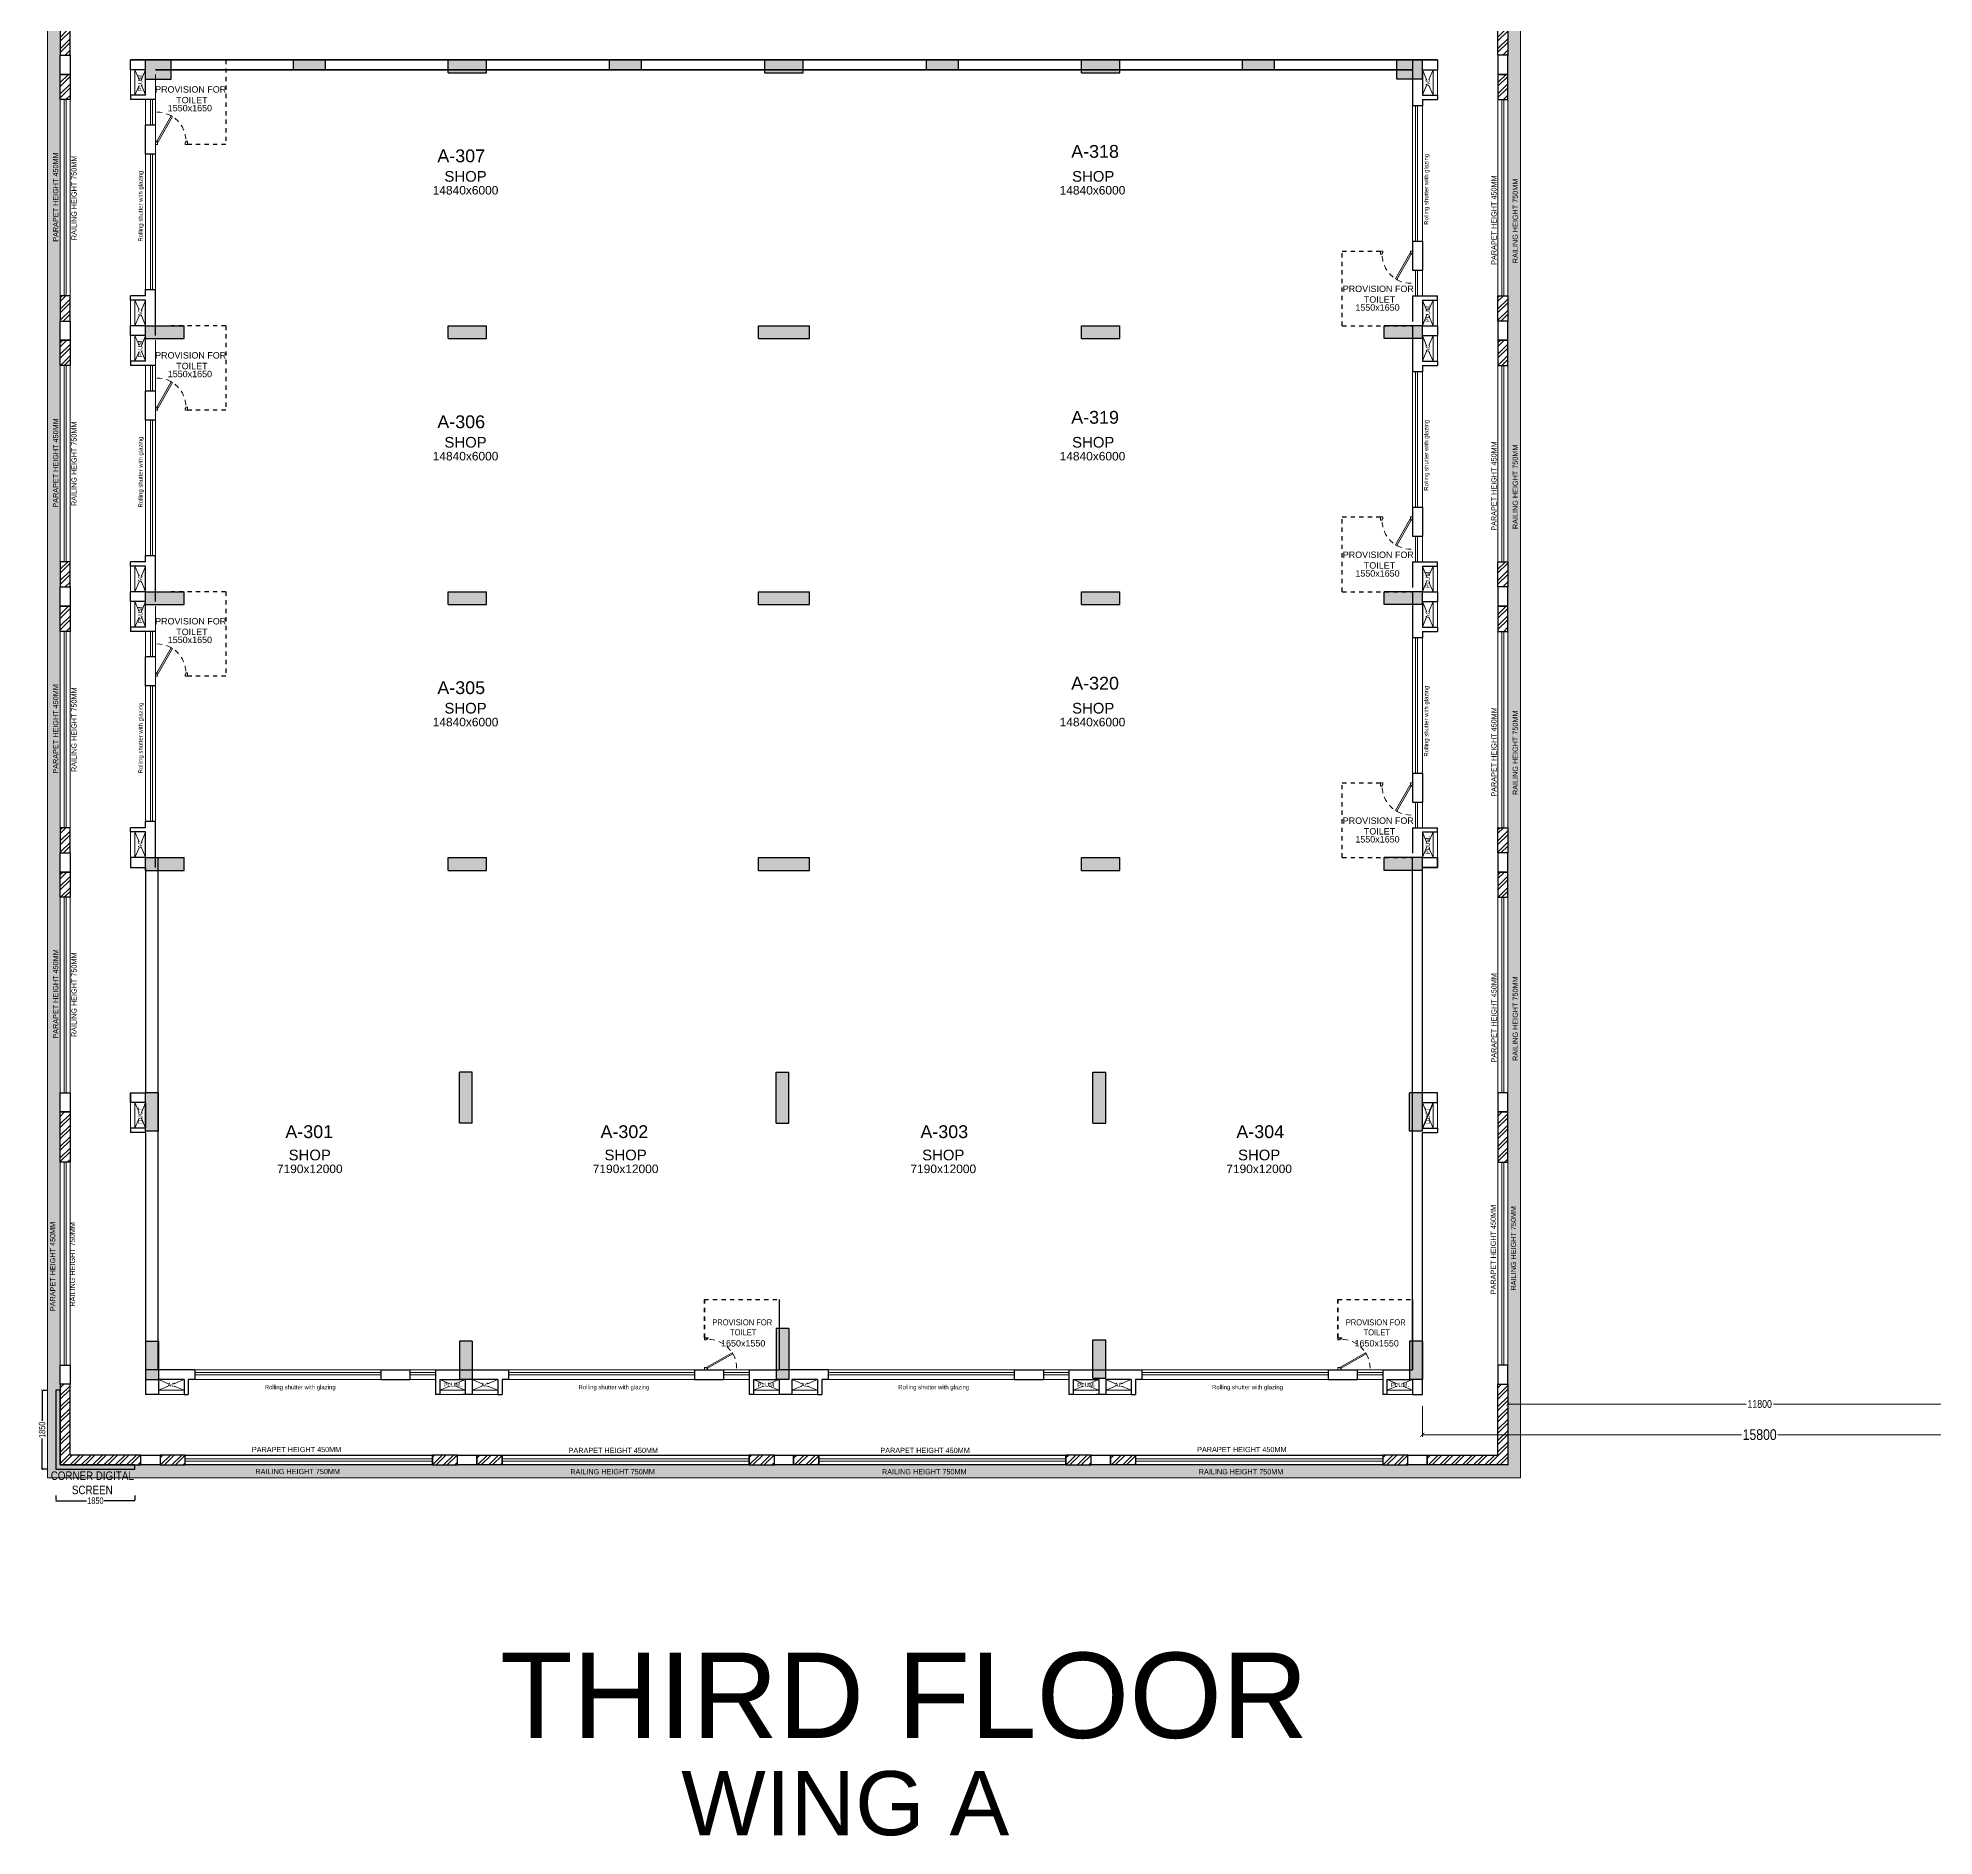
# Model space of a CAD drawing. Header units: metres. Extents: x 9819 to 10514, y 4405 to 4599.
# Drawn here: x 10377.17 to 10421.59, y 4507.94 to 4550.07 of the extents above; entities that cross this region are included whole.
import ezdxf
from ezdxf.enums import TextEntityAlignment as Align

# ---------------------------------------------------------------- set-up
doc = ezdxf.new("R2010")
doc.units = ezdxf.units.M
doc.header["$MEASUREMENT"] = 0
doc.header["$PDMODE"] = 35
doc.header["$PDSIZE"] = 0.3
for name, pattern in [('DASHED2', [0.375, 0.25, -0.125]), ('DOT2', [0.125, 0, -0.125]), ('HIDDEN', [0.375, 0.25, -0.125])]:
    doc.linetypes.add(name, pattern=pattern)
for name, color, linetype in [('A_COL. NO', 4, 'Continuous'), ('A_SIGNAGE', 171, 'Continuous'), ('STRU. COL.', 1, 'Continuous'), ('Text', 7, 'Continuous')]:
    doc.layers.add(name, color=color, linetype=linetype)
for name, color, linetype, lineweight in [('A_COMMENTS', 3, 'Continuous', 0), ('A_CONC', 1, 'Continuous', 30), ('A_DOOR-WIN', 23, 'Continuous', 9), ('A_DOTTED', 8, 'HIDDEN', 0), ('A_ELE 0.15', 252, 'Continuous', 15), ('A_EXT DIM', 7, 'Continuous', 5), ('A_GLAZE', 140, 'Continuous', 5), ('A_LEDGE', 252, 'Continuous', 15), ('A_SHOP NO.', 113, 'Continuous', 5), ('A_SILL 0.09', 9, 'Continuous', 9), ('A_SILL 0.25', 25, 'Continuous', 15), ('A_SILL 0.25-RefEdit0', 25, 'Continuous', 15), ('A_TEXT', 7, 'Continuous', 5), ('A_WALL', 7, 'Continuous', 30), ('A_Wall Hatch', 8, 'Continuous', 5), ('Doorline', 251, 'DASHED2', 13)]:
    doc.layers.add(name, color=color, linetype=linetype, lineweight=lineweight)
doc.layers.get('A_COL. NO').off()
doc.styles.add('A', font='ARIALN.TTF')
doc.styles.get("Standard").update_dxf_attribs({"font": 'arial.ttf'})
doc.dimstyles.new('DIM IN MM', dxfattribs={"dimtxt": 0.18, "dimasz": 0.075, "dimexe": 0.05, "dimexo": 0.05, "dimgap": 0.05, "dimtad": 0, "dimdec": 0, "dimlfac": 1000, "dimzin": 3, "dimdsep": 46, "dimtxsty": 'A', "dimblk1": 'ARCHTICK', "dimblk2": 'ARCHTICK', "dimsah": 1, "dimcen": 0, "dimclrd": 256, "dimclre": 256, "dimclrt": 256, "dimadec": 0, "dimazin": 0, "dimtfac": 1, "dimtdec": 0, "dimtofl": 0, "dimtmove": 1, "dimatfit": 3, "dimfxl": 1, "dimtolj": 1, "dimtzin": 0, "dimlwd": -1, "dimlwe": -1, "dimarcsym": 0})
doc.dimstyles.new('DIM IN MM LARGE', dxfattribs={"dimtxt": 0.25, "dimasz": 0.1, "dimexe": 0.05, "dimexo": 0.05, "dimgap": 0.05, "dimtad": 0, "dimdec": 0, "dimlfac": 1000, "dimzin": 3, "dimdsep": 46, "dimtxsty": 'A', "dimblk1": 'ARCHTICK', "dimblk2": 'ARCHTICK', "dimsah": 1, "dimcen": 0, "dimclrd": 256, "dimclre": 256, "dimclrt": 256, "dimadec": 0, "dimazin": 0, "dimtfac": 1, "dimtdec": 0, "dimtofl": 0, "dimtmove": 2, "dimatfit": 3, "dimfxl": 1, "dimtolj": 1, "dimtzin": 0, "dimlwd": -1, "dimlwe": -1, "dimarcsym": 0})
doc.dimstyles.new('DIM IN MM SMALL', dxfattribs={"dimtxt": 0.15, "dimasz": 0.05, "dimexe": 0.03, "dimexo": 0.03, "dimgap": 0.03, "dimtad": 0, "dimdec": 0, "dimlfac": 1000, "dimzin": 3, "dimdsep": 46, "dimtxsty": 'A', "dimblk": 'ARCHTICK', "dimcen": 0, "dimclrd": 256, "dimclre": 256, "dimclrt": 256, "dimadec": 0, "dimazin": 0, "dimtfac": 1, "dimtdec": 0, "dimtofl": 0, "dimtmove": 1, "dimatfit": 3, "dimfxl": 1, "dimtolj": 1, "dimtzin": 0, "dimlwd": -1, "dimlwe": -1, "dimarcsym": 0})

# ---------------------------------------------------------------- blocks, each defined once
blk = doc.blocks.new('D 750')
at = {"layer": 'A_DOOR-WIN'}
for points in [[(-0.372, 0.665), (-0.035, 0.075), (-0.063, 0.059), (-0.4, 0.649)], [(-0.75, 0.075), (-0.75, 0), (-0.7, 0), (-0.7, 0.043), (-0.715, 0.043), (-0.715, 0.075)], [(0, 0.075), (0, 0), (-0.05, 0), (-0.05, 0.043), (-0.035, 0.043), (-0.035, 0.075)]]:
    blk.add_lwpolyline(points, close=True, dxfattribs=at)
at = {"layer": 'Doorline', "ltscale": 0.5}
blk.add_arc((-0.035, 0.075), 0.68, 90, 180, dxfattribs=at)
blk = doc.blocks.new('Typical shops 3rd')
at = {"layer": 'A_DOOR-WIN'}
for p, q in [((30.095, -1.08), (30.095, -4.25)), ((30.145, -1.08), (30.145, -4.25)), ((0.465, -5.38), (0.465, -2.21)), ((0.515, -5.38), (0.515, -2.21))]:
    blk.add_line(p, q, dxfattribs=at)
at = {"layer": 'A_DOTTED'}
for p, q in [((0.1, -0.83), (0.35, -0.23)), ((0.1, -0.23), (0.35, -0.83)), ((30.51, -0.23), (30.26, -0.83)), ((30.51, -0.83), (30.26, -0.23)), ((0.1, -6.23), (0.35, -5.63)), ((0.1, -5.63), (0.35, -6.23)), ((30.51, -5.63), (30.26, -6.23)), ((30.51, -6.23), (30.26, -5.63))]:
    blk.add_line(p, q, dxfattribs=at)
at = {"layer": 'A_GLAZE'}
for p, q in [((0.465, -1.53), (0.465, -0.93)), ((0.515, -1.53), (0.515, -0.93)), ((30.095, -4.93), (30.095, -5.53)), ((30.145, -4.93), (30.145, -5.53))]:
    blk.add_line(p, q, dxfattribs=at)
at = {"layer": 'A_LEDGE'}
for p, q in [((0, -0.83), (0, -0.23)), ((0.1, -0.83), (0.1, -0.23)), ((30.51, -0.83), (30.51, -0.23)), ((30.61, -0.83), (30.61, -0.23)), ((0, -5.63), (0, -6.23)), ((0.1, -5.63), (0.1, -6.23)), ((30.51, -5.63), (30.51, -6.23)), ((30.61, -5.63), (30.61, -6.23))]:
    blk.add_line(p, q, dxfattribs=at)
at = {"layer": 'A_SILL 0.09'}
for p, q in [((0.58, -0.34), (0.58, -5.38)), ((0.35, -1.53), (0.35, -0.93)), ((30.03, -4.25), (30.03, -1.08)), ((30.26, -1.08), (30.26, -4.25)), ((0.35, -5.38), (0.35, -2.21)), ((30.26, -4.93), (30.26, -5.53))]:
    blk.add_line(p, q, dxfattribs=at)
at = {"layer": 'A_WALL'}
for p, q in [((0, -0.23), (0, 0)), ((30.03, 0), (30.03, -1.08)), ((30.61, 0), (30.61, -0.23)), ((0.35, -0.23), (0, -0.23)), ((0.35, -0.83), (0.35, -0.23)), ((30.26, -0.23), (30.61, -0.23)), ((30.26, -0.23), (30.26, -0.83)), ((0.35, -0.83), (0, -0.83)), ((0, -0.83), (0, -0.93)), ((30.26, -0.83), (30.61, -0.83)), ((30.61, -0.83), (30.61, -0.93)), ((0.58, -0.93), (0, -0.93)), ((30.26, -1.08), (30.03, -1.08)), ((30.26, -0.93), (30.61, -0.93)), ((30.26, -0.93), (30.26, -1.08)), ((0.35, -2.21), (0.35, -1.53)), ((0.58, -1.53), (0.35, -1.53)), ((0.58, -2.21), (0.35, -2.21)), ((30.03, -4.25), (30.03, -4.93)), ((30.03, -4.25), (30.26, -4.25)), ((30.26, -4.25), (30.26, -4.93)), ((30.03, -4.93), (30.26, -4.93)), ((0.35, -5.53), (0, -5.53)), ((0, -5.63), (0, -5.53)), ((0.35, -5.63), (0, -5.63)), ((0.35, -5.38), (0.58, -5.38)), ((0.35, -5.53), (0.35, -5.38)), ((0.35, -6.23), (0.35, -5.63)), ((0.58, -6.46), (0.58, -5.38)), ((30.03, -5.53), (30.61, -5.53)), ((30.03, -5.53), (30.03, -6.13)), ((30.26, -5.63), (30.26, -6.23)), ((30.26, -5.63), (30.61, -5.63)), ((30.61, -5.63), (30.61, -5.53)), ((0.35, -6.23), (0, -6.23)), ((30.26, -6.23), (30.61, -6.23))]:
    blk.add_line(p, q, dxfattribs=at)
at = {"layer": 'A_WALL', "color": 252, "linetype": 'DASHED2', "ltscale": 0.3, "true_color": 0x939598}
for p, q in [((2.23, 0), (0.95, 0)), ((28.38, -6.23), (30.03, -6.23))]:
    blk.add_line(p, q, dxfattribs=at)
for points in [[(2.23, 0), (2.23, -1.98), (1.33, -1.98)], [(28.38, -6.23), (28.38, -4.48), (29.28, -4.48)]]:
    blk.add_lwpolyline(points, dxfattribs=at)
at = {"layer": 'A_DOOR-WIN', "xscale": -1}
blk.add_blockref('D 750', (0.58, -1.98), dxfattribs=at)
at = {"layer": 'A_DOOR-WIN', "xscale": -1, "rotation": 180}
blk.add_blockref('D 750', (30.03, -4.48), dxfattribs=at)
at = {"layer": 'A_TEXT'}
for s, p in [('PLUM.', (0.274, -0.523)), ('AC', (30.436, -0.531)), ('Rolling shutter with glazing', (30.399, -3.034)), ('Rolling shutter with glazing', (0.282, -3.428)), ('PLUM.', (30.434, -5.936)), ('AC', (0.274, -5.923))]:
    blk.add_text(s, height=0.1, rotation=90, dxfattribs=at).set_placement(p, align=Align.CENTER)
for s, height, p in [('1550x1650', 0.15, (1.388, -1.205)), ('SHOP', 0.25, (7.845, -2.855)), ('SHOP', 0.25, (22.548, -2.855)), ('14840x6000', 0.2, (7.845, -3.155)), ('14840x6000', 0.2, (22.531, -3.155)), ('1550x1650', 0.15, (29.207, -5.877))]:
    blk.add_text(s, height=height, dxfattribs=at).set_placement(p, align=Align.CENTER)
at = {"layer": 'A_TEXT', "char_height": 0.15, "width": 1.97366, "attachment_point": 1}
for insert in [(0.419, -0.618), (28.239, -5.29)]:
    blk.add_mtext('\\pxqc;PROVISION FOR\\P TOILET ', dxfattribs=dict(at, insert=insert))
blk = doc.blocks.new('_ARCHTICK')
at = {"color": 0, "linetype": 'ByBlock', "const_width": 0.15}
blk.add_lwpolyline([(-0.5, -0.5), (0.5, 0.5)], dxfattribs=at)
blk = doc.blocks.new('*D1568')
at = {"layer": 'A_EXT DIM', "transparency": 16777216}
for p, q in [((10411.606, 4518.234), (10411.606, 4518.012)), ((10423.406, 4518.234), (10423.406, 4518.012)), ((10411.606, 4518.062), (10417.186, 4518.062)), ((10423.406, 4518.062), (10417.827, 4518.062))]:
    blk.add_line(p, q, dxfattribs=at)
at = {"layer": 'Defpoints', "color": 0, "transparency": 16777216}
for p in [(10411.606, 4518.284), (10423.406, 4518.284), (10423.406, 4518.062)]:
    blk.add_point(p, dxfattribs=at)
at = {"layer": 'A_EXT DIM', "transparency": 16777216, "xscale": 0.075, "yscale": 0.075, "zscale": 0.075, "rotation": 180}
blk.add_blockref('_ARCHTICK', (10411.606, 4518.062), dxfattribs=at)
at = {"layer": 'A_EXT DIM', "transparency": 16777216, "xscale": 0.075, "yscale": 0.075, "zscale": 0.075}
blk.add_blockref('_ARCHTICK', (10423.406, 4518.062), dxfattribs=at)
at = {"layer": 'A_EXT DIM', "transparency": 16777216, "insert": (10417.506, 4518.062), "char_height": 0.18, "attachment_point": 5, "style": 'A'}
blk.add_mtext('\\A1;11800', dxfattribs=at)
blk = doc.blocks.new('*D1576')
at = {"layer": 'A_EXT DIM', "transparency": 16777216}
for p, q in [((10409.606, 4518.012), (10409.606, 4517.293)), ((10425.406, 4518.012), (10425.406, 4517.293)), ((10409.606, 4517.343), (10417.08, 4517.343)), ((10425.406, 4517.343), (10417.932, 4517.343))]:
    blk.add_line(p, q, dxfattribs=at)
at = {"layer": 'Defpoints', "color": 0, "transparency": 16777216}
for p in [(10409.606, 4518.062), (10425.406, 4518.062), (10425.406, 4517.343)]:
    blk.add_point(p, dxfattribs=at)
at = {"layer": 'A_EXT DIM', "transparency": 16777216, "xscale": 0.1, "yscale": 0.1, "zscale": 0.1, "rotation": 180}
blk.add_blockref('_ARCHTICK', (10409.606, 4517.343), dxfattribs=at)
at = {"layer": 'A_EXT DIM', "transparency": 16777216, "xscale": 0.1, "yscale": 0.1, "zscale": 0.1}
blk.add_blockref('_ARCHTICK', (10425.406, 4517.343), dxfattribs=at)
at = {"layer": 'A_EXT DIM', "transparency": 16777216, "insert": (10417.506, 4517.343), "char_height": 0.25, "attachment_point": 5, "style": 'A'}
blk.add_mtext('\\A1;15800', dxfattribs=at)
blk = doc.blocks.new('Balcony projections')
at = {"transparency": 33554493}
h = blk.add_hatch(color=256, dxfattribs=at)
h.dxf.hatch_style = 1
h.paths.add_polyline_path([(-0.53, -72.15), (33.98, -72.15), (33.98, 0.53), (-0.53, 0.53)])
h.paths.add_polyline_path([(-0.23, -71.85), (33.68, -71.85), (33.68, 0.23), (-0.23, 0.23)], flags=16)
at = {"lineweight": 30, "true_color": 0x636466}
h = blk.add_hatch(dxfattribs=at)
h.set_pattern_fill('ANSI32', color=251, scale=0.5)
h.set_pattern_definition([(45, (-9876.61707, -4400.77705), (-0.1325825215, 0.1325825215), []), (45, (-9876.52869, -4400.77705), (-0.1325825215, 0.1325825215), [])])
h.paths.add_polyline_path([(31.79, 0.23), (31.79, 0), (33.45, 0), (33.45, -1.66), (33.68, -1.66), (33.68, 0.23)])
h.paths.add_polyline_path([(33.68, -2.7), (33.68, -2.11), (33.45, -2.11), (33.45, -2.7)])
h.paths.add_polyline_path([(33.68, -7.3), (33.68, -7.89), (33.45, -7.89), (33.45, -7.3)])
h.paths.add_polyline_path([(33.68, -8.93), (33.68, -8.34), (33.45, -8.34), (33.45, -8.93)])
h.paths.add_polyline_path([(33.68, -13.53), (33.68, -14.12), (33.45, -14.12), (33.45, -13.53)])
h.paths.add_polyline_path([(33.68, -15.16), (33.68, -14.57), (33.45, -14.57), (33.45, -15.16)])
h.paths.add_polyline_path([(33.68, -19.76), (33.68, -20.35), (33.45, -20.35), (33.45, -19.76)])
h.paths.add_polyline_path([(33.68, -21.39), (33.68, -20.8), (33.45, -20.8), (33.45, -21.39)])
h.paths.add_polyline_path([(33.68, -25.99), (33.68, -26.58), (33.45, -26.58), (33.45, -25.99)])
h.paths.add_polyline_path([(33.68, -27.62), (33.68, -27.03), (33.45, -27.03), (33.45, -27.62)])
h.paths.add_polyline_path([(33.68, -32.22), (33.68, -32.81), (33.45, -32.81), (33.45, -32.22)])
h.paths.add_polyline_path([(33.68, -33.85), (33.68, -33.26), (33.45, -33.26), (33.45, -33.85)])
h.paths.add_polyline_path([(33.68, -38.23), (33.68, -38.82), (33.45, -38.82), (33.45, -38.23)])
h.paths.add_polyline_path([(33.68, -39.86), (33.68, -39.27), (33.45, -39.27), (33.45, -39.86)])
h.paths.add_polyline_path([(33.68, -46.09), (33.68, -45.5), (33.45, -45.5), (33.45, -46.09)])
h.paths.add_polyline_path([(33.68, -44.46), (33.68, -45.05), (33.45, -45.05), (33.45, -44.46)])
h.paths.add_polyline_path([(33.68, -50.69), (33.68, -51.28), (33.45, -51.28), (33.45, -50.69)])
h.paths.add_polyline_path([(33.68, -52.32), (33.68, -51.73), (33.45, -51.73), (33.45, -52.32)])
h.paths.add_polyline_path([(33.68, -58.55), (33.68, -57.96), (33.45, -57.96), (33.45, -58.55)])
h.paths.add_polyline_path([(33.68, -56.92), (33.68, -57.51), (33.45, -57.51), (33.45, -56.92)])
h.paths.add_polyline_path([(33.68, -64.76), (33.68, -63.58), (33.45, -63.58), (33.45, -64.76)])
h.paths.add_polyline_path([(31.79, -71.85), (31.79, -71.62), (33.45, -71.62), (33.45, -69.96), (33.68, -69.96), (33.68, -71.85)])
h.paths.add_polyline_path([(30.75, -71.85), (31.34, -71.85), (31.34, -71.62), (30.75, -71.62)])
h.paths.add_polyline_path([(24.96, -71.85), (24.37, -71.85), (24.37, -71.62), (24.96, -71.62)])
h.paths.add_polyline_path([(23.33, -71.85), (23.92, -71.85), (23.92, -71.62), (23.33, -71.62)])
h.paths.add_polyline_path([(8.49, -71.85), (9.08, -71.85), (9.08, -71.62), (8.49, -71.62)])
h.paths.add_polyline_path([(10.12, -71.85), (9.53, -71.85), (9.53, -71.62), (10.12, -71.62)])
h.paths.add_polyline_path([(15.91, -71.85), (16.5, -71.85), (16.5, -71.62), (15.91, -71.62)])
h.paths.add_polyline_path([(17.54, -71.85), (16.95, -71.85), (16.95, -71.62), (17.54, -71.62)])
h.paths.add_polyline_path([(1.66, -71.85), (1.66, -71.62), (0, -71.62), (0, -69.96), (-0.23, -69.96), (-0.23, -71.85)])
h.paths.add_polyline_path([(2.11, -71.85), (2.7, -71.85), (2.7, -71.62), (2.11, -71.62)])
h.paths.add_polyline_path([(-0.23, -64.76), (-0.23, -63.58), (0, -63.58), (0, -64.76)])
h.paths.add_polyline_path([(-0.23, -58.55), (-0.23, -57.96), (0, -57.96), (0, -58.55)])
h.paths.add_polyline_path([(-0.23, -56.92), (-0.23, -57.51), (0, -57.51), (0, -56.92)])
h.paths.add_polyline_path([(-0.23, -52.32), (-0.23, -51.73), (0, -51.73), (0, -52.32)])
h.paths.add_polyline_path([(-0.23, -50.69), (-0.23, -51.28), (0, -51.28), (0, -50.69)])
h.paths.add_polyline_path([(-0.23, -46.09), (-0.23, -45.5), (0, -45.5), (0, -46.09)])
h.paths.add_polyline_path([(-0.23, -44.46), (-0.23, -45.05), (0, -45.05), (0, -44.46)])
h.paths.add_polyline_path([(-0.23, -39.86), (-0.23, -39.27), (0, -39.27), (0, -39.86)])
h.paths.add_polyline_path([(-0.23, -38.23), (-0.23, -38.82), (0, -38.82), (0, -38.23)])
h.paths.add_polyline_path([(-0.23, -33.85), (-0.23, -33.26), (0, -33.26), (0, -33.85)])
h.paths.add_polyline_path([(-0.23, -32.22), (-0.23, -32.81), (0, -32.81), (0, -32.22)])
h.paths.add_polyline_path([(-0.23, -27.62), (-0.23, -27.03), (0, -27.03), (0, -27.62)])
h.paths.add_polyline_path([(-0.23, -25.99), (-0.23, -26.58), (0, -26.58), (0, -25.99)])
h.paths.add_polyline_path([(-0.23, -21.39), (-0.23, -20.8), (0, -20.8), (0, -21.39)])
h.paths.add_polyline_path([(-0.23, -19.76), (-0.23, -20.35), (0, -20.35), (0, -19.76)])
h.paths.add_polyline_path([(-0.23, -15.16), (-0.23, -14.57), (0, -14.57), (0, -15.16)])
h.paths.add_polyline_path([(-0.23, -13.53), (-0.23, -14.12), (0, -14.12), (0, -13.53)])
h.paths.add_polyline_path([(-0.23, -8.93), (-0.23, -8.34), (0, -8.34), (0, -8.93)])
h.paths.add_polyline_path([(-0.23, -7.3), (-0.23, -7.89), (0, -7.89), (0, -7.3)])
h.paths.add_polyline_path([(-0.23, -2.7), (-0.23, -2.11), (0, -2.11), (0, -2.7)])
h.paths.add_polyline_path([(1.66, 0.23), (1.66, 0), (0, 0), (0, -1.66), (-0.23, -1.66), (-0.23, 0.23)])
at = {"layer": 'A_CONC'}
for points in [[(-0.23, -38.82), (0, -38.82), (0, -39.27), (-0.23, -39.27)], [(33.68, -38.82), (33.45, -38.82), (33.45, -39.27), (33.68, -39.27)], [(-0.23, -45.05), (0, -45.05), (0, -45.5), (-0.23, -45.5)], [(33.68, -45.05), (33.45, -45.05), (33.45, -45.5), (33.68, -45.5)], [(-0.23, -51.28), (0, -51.28), (0, -51.73), (-0.23, -51.73)], [(33.68, -51.28), (33.45, -51.28), (33.45, -51.73), (33.68, -51.73)], [(-0.23, -57.51), (0, -57.51), (0, -57.96), (-0.23, -57.96)], [(33.68, -57.51), (33.45, -57.51), (33.45, -57.96), (33.68, -57.96)], [(-0.23, -63.13), (0, -63.13), (0, -63.58), (-0.23, -63.58)], [(33.68, -63.13), (33.45, -63.13), (33.45, -63.58), (33.68, -63.58)], [(-0.23, -69.51), (0, -69.51), (0, -69.96), (-0.23, -69.96)], [(33.68, -69.51), (33.45, -69.51), (33.45, -69.96), (33.68, -69.96)], [(2.11, -71.62), (2.11, -71.85), (1.66, -71.85), (1.66, -71.62)], [(9.53, -71.62), (9.53, -71.85), (9.08, -71.85), (9.08, -71.62)], [(16.95, -71.62), (16.95, -71.85), (16.5, -71.85), (16.5, -71.62)], [(24.37, -71.62), (24.37, -71.85), (23.92, -71.85), (23.92, -71.62)], [(31.79, -71.62), (31.79, -71.85), (31.34, -71.85), (31.34, -71.62)]]:
    blk.add_lwpolyline(points, close=True, dxfattribs=at)
at = {"layer": 'A_ELE 0.15', "color": 7, "true_color": 0xffffff}
blk.add_lwpolyline([(-0.53, -33.85), (-0.53, -72.15), (33.98, -72.15), (33.98, -33.85)], dxfattribs=at)
at = {"layer": 'A_GLAZE', "elevation": 0}
for points in [[(-0.14, -44.46), (-0.09, -44.46), (-0.09, -39.86), (-0.14, -39.86)], [(33.54, -50.69), (33.59, -50.69), (33.59, -46.09), (33.54, -46.09)], [(33.54, -56.92), (33.59, -56.92), (33.59, -52.32), (33.54, -52.32)], [(-0.14, -63.13), (-0.09, -63.13), (-0.09, -58.55), (-0.14, -58.55)]]:
    blk.add_lwpolyline(points, close=True, dxfattribs=at)
at = {"layer": 'A_GLAZE'}
for points in [[(33.54, -44.46), (33.59, -44.46), (33.59, -39.86), (33.54, -39.86)], [(-0.14, -50.69), (-0.09, -50.69), (-0.09, -46.09), (-0.14, -46.09)], [(-0.14, -56.92), (-0.09, -56.92), (-0.09, -52.32), (-0.14, -52.32)], [(33.54, -63.13), (33.59, -63.13), (33.59, -58.55), (33.54, -58.55)], [(-0.14, -69.51), (-0.09, -69.51), (-0.09, -64.76), (-0.14, -64.76)], [(33.54, -69.51), (33.59, -69.51), (33.59, -64.76), (33.54, -64.76)], [(2.7, -71.71), (2.7, -71.76), (8.49, -71.76), (8.49, -71.71)], [(10.12, -71.71), (10.12, -71.76), (15.91, -71.76), (15.91, -71.71)], [(17.54, -71.71), (17.54, -71.76), (23.33, -71.76), (23.33, -71.71)], [(24.96, -71.71), (24.96, -71.76), (30.75, -71.76), (30.75, -71.71)]]:
    blk.add_lwpolyline(points, close=True, dxfattribs=at)
at = {"layer": 'A_SILL 0.25', "lineweight": 0}
for points in [[(-0.23, -44.46), (0, -44.46), (0, -39.86), (-0.23, -39.86)], [(33.68, -44.46), (33.45, -44.46), (33.45, -39.86), (33.68, -39.86)], [(-0.23, -69.51), (0, -69.51), (0, -64.76), (-0.23, -64.76)], [(33.68, -69.51), (33.45, -69.51), (33.45, -64.76), (33.68, -64.76)]]:
    blk.add_lwpolyline(points, close=True, dxfattribs=at)
at = {"layer": 'A_SILL 0.25', "lineweight": 0, "elevation": 0}
for points in [[(-0.23, -50.69), (0, -50.69), (0, -46.09), (-0.23, -46.09)], [(33.68, -50.69), (33.45, -50.69), (33.45, -46.09), (33.68, -46.09)], [(-0.23, -56.92), (0, -56.92), (0, -52.32), (-0.23, -52.32)], [(33.68, -56.92), (33.45, -56.92), (33.45, -52.32), (33.68, -52.32)], [(-0.23, -63.13), (0, -63.13), (0, -58.55), (-0.23, -58.55)], [(33.68, -63.13), (33.45, -63.13), (33.45, -58.55), (33.68, -58.55)]]:
    blk.add_lwpolyline(points, close=True, dxfattribs=at)
at = {"layer": 'A_SILL 0.25', "lineweight": 25}
for points in [[(2.7, -71.62), (8.48, -71.62), (8.48, -71.85), (2.7, -71.85)], [(10.12, -71.62), (15.9, -71.62), (15.9, -71.85), (10.12, -71.85)], [(17.54, -71.62), (23.32, -71.62), (23.32, -71.85), (17.54, -71.85)], [(24.97, -71.62), (30.75, -71.62), (30.75, -71.85), (24.97, -71.85)]]:
    blk.add_lwpolyline(points, close=True, dxfattribs=at)
at = {"layer": 'A_SILL 0.25-RefEdit0', "color": 32, "true_color": 0xcd6928}
blk.add_lwpolyline([(-0.23, -38.23), (-0.23, -71.85), (33.68, -71.85), (33.68, -38.23)], dxfattribs=at)
at = {"layer": 'A_TEXT', "color": 32, "true_color": 0xcd6928}
for p, q in [((-0.23, -44.46), (-0.23, -39.86)), ((0, -39.86), (0, -44.46)), ((33.45, -44.46), (33.45, -39.86)), ((33.68, -39.86), (33.68, -44.46)), ((-0.23, -50.69), (-0.23, -46.09)), ((0, -46.09), (0, -50.69)), ((33.45, -50.69), (33.45, -46.09)), ((33.68, -46.09), (33.68, -50.69)), ((-0.23, -56.92), (-0.23, -52.32)), ((0, -52.32), (0, -56.92)), ((33.45, -56.92), (33.45, -52.32)), ((33.68, -52.32), (33.68, -56.92)), ((-0.23, -63.13), (-0.23, -58.55)), ((0, -58.55), (0, -63.13)), ((33.45, -63.13), (33.45, -58.55)), ((33.68, -58.55), (33.68, -63.13)), ((-0.23, -64.76), (-0.23, -69.51)), ((0, -69.51), (0, -64.76)), ((33.45, -69.51), (33.45, -64.76)), ((33.68, -64.76), (33.68, -69.51)), ((2.7, -71.62), (8.49, -71.62)), ((8.49, -71.85), (2.7, -71.85)), ((10.12, -71.62), (15.91, -71.62)), ((15.91, -71.85), (10.12, -71.85)), ((17.54, -71.62), (23.33, -71.62)), ((23.33, -71.85), (17.54, -71.85)), ((24.96, -71.62), (30.75, -71.62)), ((30.75, -71.85), (24.96, -71.85))]:
    blk.add_line(p, q, dxfattribs=at)
at = {"layer": 'A_WALL'}
for points in [[(-0.23, -38.23), (-0.23, -38.82), (0, -38.82), (0, -38.23)], [(33.68, -38.23), (33.68, -38.82), (33.45, -38.82), (33.45, -38.23)], [(-0.23, -39.86), (-0.23, -39.27), (0, -39.27), (0, -39.86)], [(33.68, -39.86), (33.68, -39.27), (33.45, -39.27), (33.45, -39.86)], [(-0.23, -44.46), (-0.23, -45.05), (0, -45.05), (0, -44.46)], [(33.68, -44.46), (33.68, -45.05), (33.45, -45.05), (33.45, -44.46)], [(-0.23, -46.09), (-0.23, -45.5), (0, -45.5), (0, -46.09)], [(33.68, -46.09), (33.68, -45.5), (33.45, -45.5), (33.45, -46.09)], [(-0.23, -50.69), (-0.23, -51.28), (0, -51.28), (0, -50.69)], [(33.68, -50.69), (33.68, -51.28), (33.45, -51.28), (33.45, -50.69)], [(-0.23, -52.32), (-0.23, -51.73), (0, -51.73), (0, -52.32)], [(33.68, -52.32), (33.68, -51.73), (33.45, -51.73), (33.45, -52.32)], [(-0.23, -56.92), (-0.23, -57.51), (0, -57.51), (0, -56.92)], [(33.68, -56.92), (33.68, -57.51), (33.45, -57.51), (33.45, -56.92)], [(-0.23, -58.55), (-0.23, -57.96), (0, -57.96), (0, -58.55)], [(33.68, -58.55), (33.68, -57.96), (33.45, -57.96), (33.45, -58.55)], [(-0.23, -64.76), (-0.23, -63.58), (0, -63.58), (0, -64.76)], [(33.68, -64.76), (33.68, -63.58), (33.45, -63.58), (33.45, -64.76)], [(1.66, -71.85), (1.66, -71.62), (0, -71.62), (0, -69.96), (-0.23, -69.96), (-0.23, -71.85)], [(31.79, -71.85), (31.79, -71.62), (33.45, -71.62), (33.45, -69.96), (33.68, -69.96), (33.68, -71.85)], [(2.11, -71.85), (2.7, -71.85), (2.7, -71.62), (2.11, -71.62)], [(8.49, -71.85), (9.08, -71.85), (9.08, -71.62), (8.49, -71.62)], [(10.12, -71.85), (9.53, -71.85), (9.53, -71.62), (10.12, -71.62)], [(15.91, -71.85), (16.5, -71.85), (16.5, -71.62), (15.91, -71.62)], [(17.54, -71.85), (16.95, -71.85), (16.95, -71.62), (17.54, -71.62)], [(23.33, -71.85), (23.92, -71.85), (23.92, -71.62), (23.33, -71.62)], [(24.96, -71.85), (24.37, -71.85), (24.37, -71.62), (24.96, -71.62)], [(30.75, -71.85), (31.34, -71.85), (31.34, -71.62), (30.75, -71.62)]]:
    blk.add_lwpolyline(points, close=True, dxfattribs=at)
at = {"layer": 'A_TEXT', "color": 32, "true_color": 0xcd6928, "char_height": 0.1215, "attachment_point": 1, "rotation": 90}
for insert in [(-0.399, -43.192), (33.294, -43.732), (-0.399, -49.422), (33.294, -49.962), (-0.399, -55.652), (33.294, -56.192), (-0.399, -61.862), (33.294, -62.422), (-0.466, -68.247), (33.278, -67.851)]:
    blk.add_mtext_dynamic_manual_height_columns('PARAPET HEIGHT 450MM', width=3.42392, gutter_width=0.931, heights=[0], dxfattribs=dict(at, insert=insert))
at = {"layer": 'A_TEXT', "color": 4, "char_height": 0.1215, "attachment_point": 1, "rotation": 90}
for insert in [(0.033, -43.154), (33.793, -43.694), (0.033, -49.384), (33.793, -49.924), (0.033, -55.614), (33.793, -56.154), (0.033, -61.824), (33.793, -62.384), (-0.003, -68.141), (33.751, -67.764)]:
    blk.add_mtext_dynamic_manual_height_columns('RAILING HEIGHT 750MM', width=3.42392, gutter_width=0.931, heights=[0], dxfattribs=dict(at, insert=insert))
at = {"layer": 'A_TEXT', "color": 32, "true_color": 0xcd6928, "char_height": 0.12151, "attachment_point": 1}
for insert in [(4.26, -71.428), (11.68, -71.449), (18.983, -71.449), (26.403, -71.428)]:
    blk.add_mtext_dynamic_manual_height_columns('PARAPET HEIGHT 450MM', width=3.42392, gutter_width=0.931, heights=[0], dxfattribs=dict(at, insert=insert))
at = {"layer": 'A_TEXT', "color": 4, "char_height": 0.12151, "attachment_point": 1}
for width, gutter_width, insert in [(2.23382, 0.608, (4.343, -71.943)), (3.42392, 0.931, (11.719, -71.949)), (3.42392, 0.931, (19.021, -71.949)), (3.42392, 0.931, (26.441, -71.949))]:
    blk.add_mtext_dynamic_manual_height_columns('RAILING HEIGHT 750MM', width=width, gutter_width=gutter_width, heights=[0], dxfattribs=dict(at, insert=insert))
blk = doc.blocks.new('col')
at = {"linetype": 'Continuous'}
blk.add_hatch(color=256, dxfattribs=at).paths.add_polyline_path([(0, 0), (1, 0), (1, 1), (0, 1), (0, 0)])
at = {"linetype": 'Continuous', "lineweight": 25}
for p, q in [((0, 1), (1, 1)), ((0, 1), (0, 0)), ((1, 1), (1, 0)), ((0, 0), (1, 0))]:
    blk.add_line(p, q, dxfattribs=at)
blk = doc.blocks.new('WING-A REVISEC COL.')
at = {"layer": 'STRU. COL.', "zscale": 0.23}
for p, xscale, yscale, rotation in [((5371.299, -8876.756), -0.6, 0.45, 180), ((5374.767, -8876.756), -0.75, 0.23, 180), ((5378.384, -8876.756), -0.9, 0.3, 180), ((5382.169, -8876.756), -0.75, 0.23, 180), ((5385.804, -8876.756), -0.9, 0.3, 180), ((5390.339, -8876.756), 0.75, 0.23, 180), ((5393.224, -8876.756), -0.9, 0.3, 180), ((5397.742, -8876.756), 0.75, 0.23, 180), ((5401.209, -8876.756), 0.6, 0.45, 180), ((5371.299, -8882.986), -0.9, 0.3, 180), ((5378.384, -8882.986), -0.9, 0.3, 180), ((5385.654, -8882.986), -1.2, 0.3, 180), ((5393.224, -8882.986), -0.9, 0.3, 180), ((5401.209, -8882.986), 0.9, 0.3, 180), ((5371.299, -8889.216), -0.9, 0.3, 180), ((5378.384, -8889.216), -0.9, 0.3, 180), ((5385.654, -8889.216), -1.2, 0.3, 180), ((5393.224, -8889.216), -0.9, 0.3, 180), ((5401.209, -8889.216), 0.9, 0.3, 180), ((5371.299, -8895.446), -0.9, 0.3, 180), ((5378.384, -8895.446), -0.9, 0.3, 180), ((5385.654, -8895.446), -1.2, 0.3, 180), ((5393.224, -8895.446), -0.9, 0.3, 180), ((5401.209, -8895.446), 0.9, 0.3, 180), ((5378.949, -8900.471), 0.3, 1.2, 180), ((5386.369, -8901.671), 1.200000000000002, 0.3000000000000004, 90), ((5393.789, -8901.671), 1.200000000000002, 0.3000000000000004, 90), ((5371.599, -8900.956), 0.3, 0.9, 180), ((5401.209, -8900.956), 0.3, 0.9, 180), ((5393.789, -8907.642), 0.9000000000000018, 0.3000000000000004, 90)]:
    blk.add_blockref('col', p, dxfattribs=dict(at, xscale=xscale, yscale=yscale, rotation=rotation))
for p, xscale, yscale in [((5386.369, -8907.676), -0.3, 1.2), ((5371.299, -8907.676), 0.3, 0.9), ((5378.949, -8907.676), -0.3, 0.9), ((5401.209, -8907.676), -0.3, 0.9)]:
    blk.add_blockref('col', p, dxfattribs=dict(at, xscale=xscale, yscale=yscale))
blk = doc.blocks.new('*D1690')
at = {"layer": 'Defpoints', "color": 0, "transparency": 16777216}
for p in [(10377.596, 4518.382), (10377.273, 4516.532), (10377.596, 4516.532)]:
    blk.add_point(p, dxfattribs=at)
at = {"layer": 'Text', "linetype": 'DOT2', "transparency": 16777216}
for p, q in [((10377.393, 4518.382), (10377.243, 4518.382)), ((10377.393, 4516.532), (10377.243, 4516.532))]:
    blk.add_line(p, q, dxfattribs=at)
at = {"layer": 'Text', "color": 1, "transparency": 16777216}
for p, q in [((10377.273, 4518.382), (10377.273, 4517.665)), ((10377.273, 4516.532), (10377.273, 4517.25))]:
    blk.add_line(p, q, dxfattribs=at)
at = {"layer": 'Text', "color": 1, "transparency": 16777216, "xscale": 0.05, "yscale": 0.05, "zscale": 0.05}
for p, rotation in [((10377.273, 4518.382), 90), ((10377.273, 4516.532), 270)]:
    blk.add_blockref('_ARCHTICK', p, dxfattribs=dict(at, rotation=rotation))
at = {"layer": 'Text', "transparency": 16777216, "insert": (10377.273, 4517.457), "char_height": 0.15, "attachment_point": 5, "rotation": 90, "style": 'A'}
blk.add_mtext('\\A1;1850', dxfattribs=at)
blk = doc.blocks.new('*D1693')
at = {"layer": 'Defpoints', "color": 0, "transparency": 16777216}
for p in [(10377.596, 4516.532), (10379.446, 4516.532), (10379.446, 4515.796)]:
    blk.add_point(p, dxfattribs=at)
at = {"layer": 'Text', "linetype": 'DOT2', "transparency": 16777216}
for p, q in [((10377.596, 4515.916), (10377.596, 4515.766)), ((10379.446, 4515.916), (10379.446, 4515.766))]:
    blk.add_line(p, q, dxfattribs=at)
at = {"layer": 'Text', "color": 1, "transparency": 16777216}
for p, q in [((10377.596, 4515.796), (10378.314, 4515.796)), ((10379.446, 4515.796), (10378.729, 4515.796))]:
    blk.add_line(p, q, dxfattribs=at)
at = {"layer": 'Text', "color": 1, "transparency": 16777216, "xscale": 0.05, "yscale": 0.05, "zscale": 0.05, "rotation": 180}
blk.add_blockref('_ARCHTICK', (10377.596, 4515.796), dxfattribs=at)
at = {"layer": 'Text', "color": 1, "transparency": 16777216, "xscale": 0.05, "yscale": 0.05, "zscale": 0.05}
blk.add_blockref('_ARCHTICK', (10379.446, 4515.796), dxfattribs=at)
at = {"layer": 'Text', "transparency": 16777216, "insert": (10378.521, 4515.796), "char_height": 0.15, "attachment_point": 5, "style": 'A'}
blk.add_mtext('\\A1;1850', dxfattribs=at)
blk = doc.blocks.new('Front shops 2nd')
at = {"layer": 'A_DOOR-WIN'}
for p, q in [((-2.14, -11.835), (-6.5, -11.835)), ((-2.14, -11.885), (-6.5, -11.885)), ((5.21, -11.835), (0.85, -11.835)), ((5.21, -11.885), (0.85, -11.885))]:
    blk.add_line(p, q, dxfattribs=at)
at = {"layer": 'A_DOTTED'}
for p, q in [((-7.35, -12.25), (-6.75, -12)), ((-6.75, -12.25), (-7.35, -12)), ((-0.76, -12.25), (-0.16, -12)), ((-0.16, -12.25), (-0.76, -12)), ((0, -12.25), (0.6, -12)), ((0.6, -12.25), (0, -12)), ((6.59, -12.25), (7.19, -12)), ((7.19, -12.25), (6.59, -12))]:
    blk.add_line(p, q, dxfattribs=at)
at = {"layer": 'A_GLAZE'}
for p, q in [((-1.46, -11.835), (-0.86, -11.835)), ((-1.46, -11.885), (-0.86, -11.885)), ((5.89, -11.835), (6.49, -11.835)), ((5.89, -11.885), (6.49, -11.885))]:
    blk.add_line(p, q, dxfattribs=at)
at = {"layer": 'A_LEDGE'}
for p, q in [((-6.75, -12.25), (-7.35, -12.25)), ((-6.75, -12.35), (-7.35, -12.35)), ((-0.76, -12.25), (-0.16, -12.25)), ((-0.76, -12.35), (-0.16, -12.35)), ((0.6, -12.25), (0, -12.25)), ((0.6, -12.35), (0, -12.35)), ((6.59, -12.25), (7.19, -12.25)), ((6.59, -12.35), (7.19, -12.35))]:
    blk.add_line(p, q, dxfattribs=at)
at = {"layer": 'A_SILL 0.09'}
for p, q in [((-6.5, -11.77), (-2.14, -11.77)), ((-1.46, -11.77), (-0.86, -11.77)), ((0.85, -11.77), (5.21, -11.77)), ((5.89, -11.77), (6.49, -11.77)), ((-2.14, -12), (-6.5, -12)), ((-1.46, -12), (-0.86, -12)), ((5.21, -12), (0.85, -12)), ((5.89, -12), (6.49, -12))]:
    blk.add_line(p, q, dxfattribs=at)
at = {"layer": 'A_WALL', "color": 252, "linetype": 'DASHED2', "ltscale": 0.3, "true_color": 0x939598}
for p, q in [((5.44, -10.12), (5.44, -11.02)), ((5.44, -10.12), (7.19, -10.12)), ((7.19, -10.22), (7.19, -11.77))]:
    blk.add_line(p, q, dxfattribs=at)
at = {"layer": 'A_WALL'}
for p, q in [((5.44, -11.02), (5.54, -11.02)), ((-6.5, -11.77), (-7.65, -11.77)), ((-6.5, -11.77), (-6.5, -12)), ((-2.14, -11.77), (-1.46, -11.77)), ((-2.14, -11.77), (-2.14, -12)), ((-1.46, -11.77), (-1.46, -12)), ((-0.86, -11.77), (0.85, -11.77)), ((-0.86, -11.77), (-0.86, -12.35)), ((0.85, -11.77), (0.85, -12)), ((5.21, -11.77), (5.89, -11.77)), ((5.21, -11.77), (5.21, -12)), ((5.89, -11.77), (5.89, -12)), ((6.49, -11.77), (6.49, -12.35)), ((6.49, -11.77), (7.19, -11.77)), ((-7.35, -12.35), (-7.65, -12.35)), ((-6.75, -12), (-7.35, -12)), ((-7.35, -12), (-7.35, -12.35)), ((-6.75, -12), (-6.75, -12.35)), ((-6.75, -12.35), (-6.65, -12.35)), ((-6.5, -12), (-6.65, -12)), ((-6.65, -12), (-6.65, -12.35)), ((-2.14, -12), (-1.46, -12)), ((-0.76, -12.35), (-0.86, -12.35)), ((-0.76, -12), (-0.16, -12)), ((-0.76, -12), (-0.76, -12.35)), ((0, -12.35), (-0.23, -12.35)), ((-0.16, -12), (-0.16, -12.35)), ((0, -12), (0, -12.35)), ((0.6, -12), (0, -12)), ((0.6, -12), (0.6, -12.35)), ((0.6, -12.35), (0.7, -12.35)), ((0.85, -12), (0.7, -12)), ((0.7, -12), (0.7, -12.35)), ((5.21, -12), (5.89, -12)), ((6.59, -12.35), (6.49, -12.35)), ((6.59, -12), (6.59, -12.35)), ((6.59, -12), (7.19, -12)), ((7.19, -12), (7.19, -12.35))]:
    blk.add_line(p, q, dxfattribs=at)
at = {"layer": 'A_WALL', "color": 252, "linetype": 'DASHED2', "ltscale": 0.3, "true_color": 0x939598}
blk.add_lwpolyline([(5.44, -11.02), (5.44, -10.12), (7.19, -10.12), (7.19, -11.77)], dxfattribs=at)
at = {"layer": 'A_DOOR-WIN', "rotation": 270}
blk.add_blockref('D 750', (5.44, -11.77), dxfattribs=at)
at = {"insert": (5.339, -10.588), "char_height": 0.1411, "width": 1.97366, "attachment_point": 1, "style": 'A'}
blk.add_mtext('\\pxqc;PROVISION FOR\\P TOILET ', dxfattribs=at)
at = {"layer": 'A_TEXT'}
for s, height, p in [('SHOP', 0.25, (-3.804, -6.863)), ('SHOP', 0.25, (3.595, -6.863)), ('7190x12000', 0.2, (-3.804, -7.163)), ('7190x12000', 0.2, (3.595, -7.163)), ('1650x1550', 0.15, (6.349, -11.225)), ('AC', 0.1, (-7.043, -12.176)), ('Rolling shutter with glazing', 0.1, (-4.028, -12.227)), ('PLUM.', 0.1, (-0.453, -12.174)), ('AC', 0.1, (0.307, -12.176)), ('Rolling shutter with glazing', 0.1, (3.322, -12.227)), ('PLUM.', 0.1, (6.897, -12.174))]:
    blk.add_text(s, height=height, dxfattribs=at).set_placement(p, align=Align.CENTER)

msp = doc.modelspace()

# ---------------------------------------------------------------- linework, layer by layer
for p, q in [((10379.9921, 4518.8644), (10379.9921, 4530.8644)), ((10409.3762, 4518.8644), (10409.3762, 4530.8644))]:
    msp.add_line(p, q)
at = {"layer": 'A_COMMENTS'}
for points in [[(10379.4462, 4525.1244), (10379.6962, 4525.1244), (10379.6962, 4524.5244), (10379.4462, 4524.5244)], [(10409.8562, 4525.1244), (10409.6062, 4525.1244), (10409.6062, 4524.5244), (10409.8562, 4524.5244)]]:
    msp.add_lwpolyline(points, close=True, dxfattribs=at)
at = {"layer": 'A_DOTTED'}
for p, q in [((10379.4462, 4524.5244), (10379.6962, 4525.1244)), ((10379.4462, 4525.1244), (10379.6962, 4524.5244)), ((10409.8562, 4524.5244), (10409.6062, 4525.1244))]:
    msp.add_line(p, q, dxfattribs=at)
at = {"layer": 'A_LEDGE'}
for p, q in [((10379.3462, 4524.5244), (10379.3462, 4525.1244)), ((10379.4462, 4524.5244), (10379.4462, 4525.1244)), ((10409.8562, 4524.5244), (10409.8562, 4525.1244)), ((10409.9562, 4524.5244), (10409.9562, 4525.1244))]:
    msp.add_line(p, q, dxfattribs=at)
at = {"layer": 'A_SIGNAGE', "color": 1}
msp.add_lwpolyline([(10377.6962, 4516.6344), (10377.6962, 4518.3844), (10377.5962, 4518.3844), (10377.5962, 4516.5324), (10379.4462, 4516.5324), (10379.4462, 4516.6344)], close=True, dxfattribs=at)
at = {"layer": 'A_SILL 0.25'}
for points in [[(10379.6962, 4588.7144), (10377.6962, 4588.7144), (10377.6962, 4516.6344), (10411.6062, 4516.6344), (10411.6062, 4588.7144), (10409.6062, 4588.7144)], [(10379.6962, 4588.4844), (10377.9262, 4588.4844), (10377.9262, 4516.8644), (10411.3762, 4516.8644), (10411.3762, 4588.4844), (10409.6062, 4588.4844)]]:
    msp.add_lwpolyline(points, dxfattribs=at)
at = {"layer": 'A_WALL'}
for p, q in [((10379.3462, 4530.8644), (10379.3462, 4530.6344)), ((10379.3462, 4530.8644), (10379.3462, 4530.6344)), ((10379.3462, 4530.6344), (10379.6962, 4530.6344)), ((10379.3462, 4530.6344), (10379.6962, 4530.6344)), ((10379.6962, 4530.6344), (10379.6962, 4525.3544)), ((10379.3462, 4525.3544), (10379.3462, 4525.1244)), ((10379.3462, 4525.3544), (10379.6962, 4525.3544)), ((10379.6962, 4525.1244), (10379.3462, 4525.1244)), ((10379.6962, 4525.1244), (10379.3462, 4525.1244)), ((10379.6962, 4525.1244), (10379.6962, 4524.5244)), ((10409.6062, 4525.1244), (10409.9562, 4525.1244)), ((10379.6962, 4524.5244), (10379.3462, 4524.5244)), ((10379.3462, 4524.5244), (10379.3462, 4524.4244)), ((10379.6962, 4524.4244), (10379.3462, 4524.4244)), ((10379.6962, 4524.4244), (10379.6962, 4518.2844)), ((10409.6062, 4524.5244), (10409.9562, 4524.5244)), ((10409.6062, 4524.5244), (10409.9562, 4524.5244)), ((10409.6062, 4524.4244), (10409.9562, 4524.4244)), ((10409.6062, 4518.2844), (10409.6062, 4524.4244)), ((10409.6062, 4524.4244), (10409.9562, 4524.4244)), ((10409.9562, 4524.5244), (10409.9562, 4524.4244)), ((10409.9562, 4524.5244), (10409.9562, 4524.4244)), ((10409.3762, 4518.2844), (10409.6062, 4518.2844)), ((10409.3762, 4518.2844), (10409.6062, 4518.2844))]:
    msp.add_line(p, q, dxfattribs=at)
for points in [[(10379.3462, 4549.5544), (10409.9562, 4549.5544)], [(10409.3762, 4549.3244), (10379.9262, 4549.3244)]]:
    msp.add_lwpolyline(points, close=True, dxfattribs=at)
for points in [[(10409.8562, 4525.1244), (10409.6062, 4524.5244), (10409.6062, 4525.1244), (10409.9562, 4525.1244), (10409.9562, 4525.3544), (10409.6062, 4525.3544), (10409.6062, 4530.6344), (10409.9562, 4530.6344), (10409.9562, 4530.8644), (10409.9562, 4530.6344), (10409.6062, 4530.6344)], [(10379.3462, 4525.1244), (10379.3462, 4525.3544), (10379.6962, 4525.3544)], [(10409.9562, 4525.1244), (10409.9562, 4525.3544), (10409.6062, 4525.3544)]]:
    msp.add_lwpolyline(points, dxfattribs=at)
at = {"layer": 'A_Wall Hatch'}
msp.add_lwpolyline([(10379.3462, 4524.5244), (10379.3462, 4524.4244), (10379.6962, 4524.4244), (10379.6962, 4524.5244)], close=True, dxfattribs=at)

# ---------------------------------------------------------------- block references
for p in [(10387.3462, 4530.6344), (10402.1862, 4530.6344)]:
    msp.add_blockref('Front shops 2nd', p)
at = {"layer": 'A_COL. NO'}
msp.add_blockref('WING-A REVISEC COL.', (5008.3972, 13426.31), dxfattribs=at)
at = {"layer": 'A_SILL 0.25'}
msp.add_blockref('Balcony projections', (10377.9262, 4588.4844), dxfattribs=at)
at = {"layer": 'A_Wall Hatch'}
for p in [(10379.3462, 4549.5544), (10379.3462, 4543.3244), (10379.3462, 4537.0944)]:
    msp.add_blockref('Typical shops 3rd', p, dxfattribs=at)

# ---------------------------------------------------------------- texts
at = {"layer": 'A_SHOP NO.'}
for s, p in [('A-307', (10387.0899, 4547.1551)), ('A-318', (10401.9382, 4547.2595)), ('A-306', (10387.0899, 4540.9251)), ('A-319', (10401.9382, 4541.0295)), ('A-305', (10387.0899, 4534.6951)), ('A-320', (10401.9382, 4534.7995)), ('A-301', (10383.5298, 4524.2926)), ('A-302', (10390.9117, 4524.2926)), ('A-303', (10398.4053, 4524.2926)), ('A-304', (10405.807, 4524.2926))]:
    msp.add_text(s, height=0.3, dxfattribs=at).set_placement(p, align=Align.CENTER)
at = {"layer": 'A_SIGNAGE', "color": 1, "insert": (10378.4484, 4515.9464), "char_height": 0.2, "attachment_point": 8, "style": 'A'}
msp.add_mtext_dynamic_manual_height_columns('CORNER DIGITAL SCREEN', width=1.982062, gutter_width=1, heights=[0], dxfattribs=at)
at = {"layer": 'A_TEXT'}
for p in [(10379.6224, 4524.8189), (10409.78, 4524.8189)]:
    msp.add_text('DUCT', height=0.1, rotation=90, dxfattribs=at).set_placement(p, align=Align.CENTER)
msp.add_text('THIRD FLOOR', height=2, dxfattribs=at).set_placement((10397.462, 4510.2372), align=Align.CENTER)
at = {"layer": 'A_TEXT', "insert": (10391.7973, 4509.4601), "char_height": 1.5, "attachment_point": 1}
msp.add_mtext_dynamic_manual_height_columns('\\pxqc;WING A', width=8.576109, gutter_width=1, heights=[0], dxfattribs=at)

# ---------------------------------------------------------------- dimensions: what is measured, and where the dimension line sits
at = {"layer": 'A_EXT DIM'}
for base, p1, p2, dimstyle, picture, middle in [((10423.4062, 4518.0616), (10411.6062, 4518.2844), (10423.4062, 4518.2844), 'DIM IN MM', '*D1568', (10417.5062, 4518.0616)), ((10425.4062, 4517.3426), (10409.6062, 4518.0616), (10425.4062, 4518.0616), 'DIM IN MM LARGE', '*D1576', (10417.5062, 4517.3426))]:
    dim = msp.add_linear_dim(base=base, p1=p1, p2=p2, dimstyle=dimstyle, override={"dimpost": '\\X'}, dxfattribs=at)
    dim.commit()
    dim.dimension.update_dxf_attribs({"geometry": picture, "text_midpoint": middle})
at = {"layer": 'Text'}
dim = msp.add_linear_dim(base=(10377.2728, 4516.5324), p1=(10377.5962, 4518.3824), p2=(10377.5962, 4516.5324), angle=90, dimstyle='DIM IN MM SMALL', override={"dimpost": '\\X', "dimclrd": 1, "dimfxl": 0.12, "dimfxlon": 1}, dxfattribs=at)
dim.commit()
dim.dimension.update_dxf_attribs({"geometry": '*D1690', "text_midpoint": (10377.2728, 4517.4574)})
dim = msp.add_linear_dim(base=(10379.4462, 4515.7959), p1=(10377.5962, 4516.5324), p2=(10379.4462, 4516.5324), dimstyle='DIM IN MM SMALL', override={"dimpost": '\\X', "dimclrd": 1, "dimfxl": 0.12, "dimfxlon": 1}, dxfattribs=at)
dim.commit()
dim.dimension.update_dxf_attribs({"geometry": '*D1693', "text_midpoint": (10378.5212, 4515.7959)})

doc.saveas('drawing.dxf')
